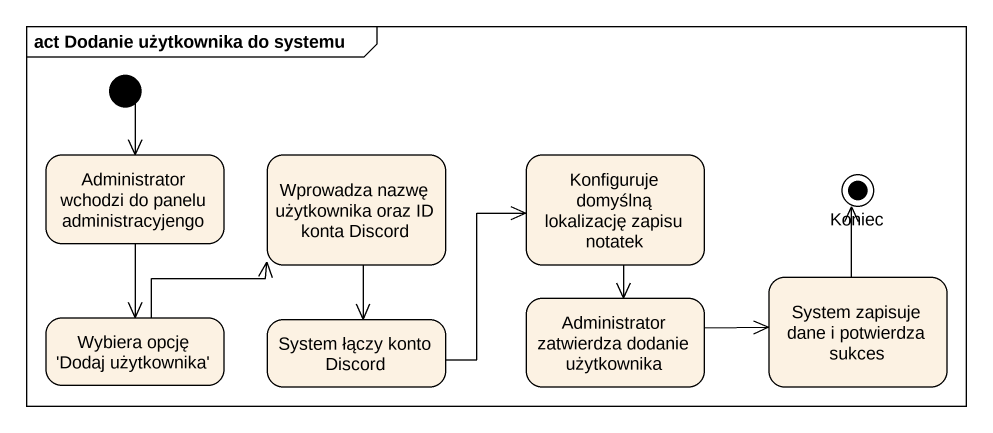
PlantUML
@startuml
mainframe act Dodanie użytkownika do systemu
hide empty description
state "Administrator wchodzi do panelu administracyjengo" as Administrator_wchodzi_do
state "Wprowadza nazwę użytkownika oraz ID konta Discord" as Wprowadza_nazwę_użytkownika
state "Konfiguruje domyślną lokalizację zapisu notatek" as Konfiguruje_domyślną
state Koniec <<end>>
state "System zapisuje dane i potwierdza sukces" as System_zapisuje_dane_i
state "Wybiera opcję 'Dodaj użytkownika'" as Wybiera_opcję_Dodaj
state "System łączy konto Discord" as System_łączy_konto_Discord
state "Administrator zatwierdza dodanie użytkownika" as Administrator_zatwierdza
[*] --> Administrator_wchodzi_do
Administrator_wchodzi_do --> Wybiera_opcję_Dodaj
Wprowadza_nazwę_użytkownika --> System_łączy_konto_Discord
Konfiguruje_domyślną --> Administrator_zatwierdza
System_zapisuje_dane_i -up-> Koniec
Wybiera_opcję_Dodaj -up-> Wprowadza_nazwę_użytkownika
System_łączy_konto_Discord -right-> Konfiguruje_domyślną
Administrator_zatwierdza -right-> System_zapisuje_dane_i
@enduml
